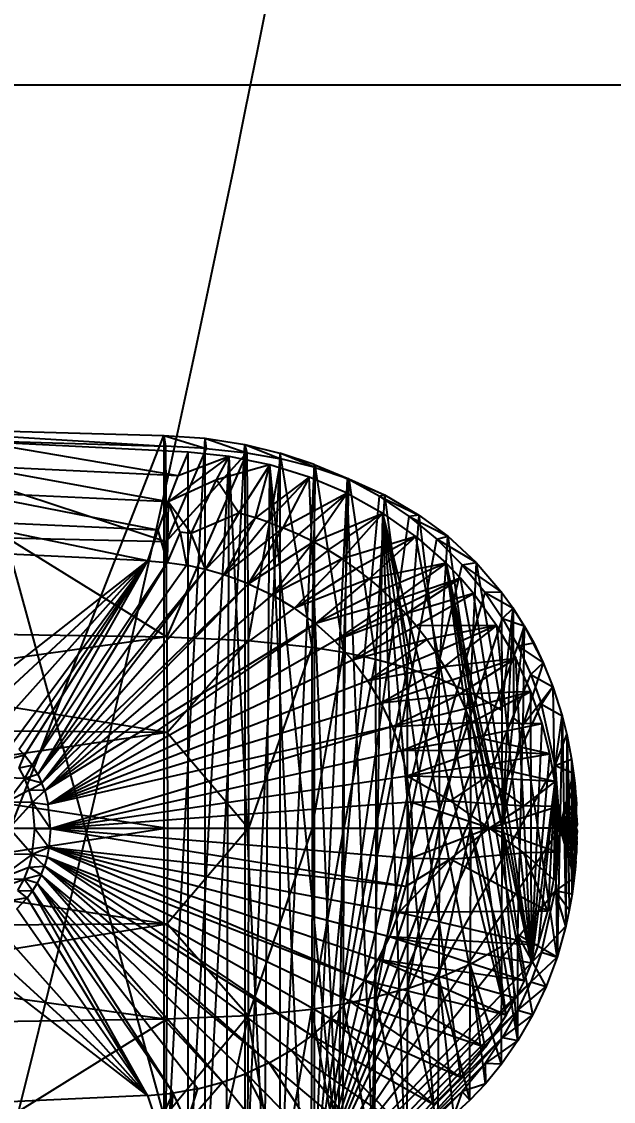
# Model space of a CAD drawing. Extents: x 11992 to 29481, y -6727 to 6811.
# Drawn here: x 13270 to 13549, y 2522 to 3031 of the extents above; entities that cross this region are included whole.
import ezdxf

# ---------------------------------------------------------------- set-up
doc = ezdxf.new("R2010")
doc.units = 0
doc.header["$MEASUREMENT"] = 0
doc.layers.get('0').update_dxf_attribs({"color": 8, "linetype": 'CONTINUOUS'})
for name, color, linetype in [('FF-FINISH【完成面】', 8, 'CONTINUOUS'), ('RC-FIN', 8, 'CONTINUOUS'), ('zoylight 5回路', 4, 'CONTINUOUS')]:
    doc.layers.add(name, color=color, linetype=linetype)

msp = doc.modelspace()

# ---------------------------------------------------------------- linework, layer by layer
for p, q in [((13044.68, 2843.35, -2031.63), (13336.77, 2835.58, -2031.63)), ((13190.72, 2839.46, -2031.63), (13337.58, 2830.5, -1978.13)), ((13187.46, 2835.1, -1961.36), (13337.58, 2830.5, -1978.13)), ((13187.46, 2835.1, -1961.36), (13337.97, 2785.61, -1975.26)), ((13190.72, 2461.73, -2031.63), (13336.77, 2835.58, -2031.63)), ((13336.77, 2835.58, -2031.63), (13356.09, 2834.25, -2031.63)), ((13336.77, 2835.58, -2031.63), (13337.58, 2830.5, -1978.13)), ((13336.77, 2835.58, -2031.63), (13336.77, 2465.62, -2031.63)), ((13336.77, 2835.58, -2031.63), (13356.78, 2829.41, -1980.28)), ((13356.09, 2834.25, -2031.63), (13336.77, 2465.62, -2031.63)), ((13356.09, 2834.25, -2031.63), (13356.09, 2466.94, -2031.63)), ((13356.09, 2834.25, -2031.63), (13374.92, 2831.32, -2031.63)), ((13356.09, 2834.25, -2031.63), (13375.9, 2827.35, -1982.41)), ((13356.09, 2834.25, -2031.63), (13356.78, 2829.41, -1980.28)), ((13348.27, 2473.45, -2034.43), (13249.93, 2832.57, -2034.43)), ((13343.53, 2816.58, -2099.89), (13249.93, 2832.57, -2034.43)), ((13348.27, 2827.74, -2034.43), (13249.93, 2832.57, -2034.43)), ((13356.78, 2829.41, -1980.28), (13337.58, 2830.5, -1978.13)), ((13337.58, 2830.5, -1978.13), (13337.97, 2785.61, -1975.26)), ((13356.78, 2829.41, -1980.28), (13337.97, 2785.61, -1975.26)), ((13356.09, 2466.94, -2031.63), (13374.92, 2831.32, -2031.63)), ((13356.78, 2829.41, -1980.28), (13375.9, 2827.35, -1982.41)), ((13374.92, 2831.32, -2031.63), (13374.92, 2469.88, -2031.63)), ((13374.92, 2831.32, -2031.63), (13375.9, 2827.35, -1982.41)), ((13374.92, 2831.32, -2031.63), (13391.49, 2827.27, -2031.63)), ((13374.92, 2831.32, -2031.63), (13391.94, 2824.6, -1984.21)), ((13375.9, 2827.35, -1982.41), (13337.97, 2785.61, -1975.26)), ((13375.9, 2827.35, -1982.41), (13338.26, 2740.64, -1973.21)), ((13367.57, 2825.68, -2034.43), (13338.77, 2804.32, -2165.17)), ((13348.27, 2827.74, -2034.43), (13343.53, 2816.58, -2099.89)), ((13367.57, 2825.68, -2034.43), (13343.53, 2816.58, -2099.89)), ((13367.57, 2825.68, -2034.43), (13348.27, 2827.74, -2034.43)), ((13348.27, 2473.45, -2034.43), (13348.27, 2827.74, -2034.43)), ((13348.27, 2473.45, -2034.43), (13367.57, 2825.68, -2034.43)), ((13361.53, 2814.61, -2099.83), (13367.57, 2825.68, -2034.43)), ((13366.38, 2475.33, -2034.43), (13367.57, 2825.68, -2034.43)), ((13386.69, 2821.7, -2034.43), (13367.57, 2825.68, -2034.43)), ((13384.38, 2478.91, -2034.43), (13367.57, 2825.68, -2034.43)), ((13391.49, 2827.27, -2031.63), (13374.92, 2469.88, -2031.63)), ((13375.9, 2827.35, -1982.41), (13376.48, 2739.04, -1978.26)), ((13375.9, 2827.35, -1982.41), (13391.94, 2824.6, -1984.21)), ((13391.94, 2824.6, -1984.21), (13376.48, 2739.04, -1978.26)), ((13408.1, 2820.53, -1986.01), (13391.49, 2827.27, -2031.63)), ((13391.49, 2827.27, -2031.63), (13391.49, 2473.92, -2031.63)), ((13391.49, 2827.27, -2031.63), (13391.94, 2824.6, -1984.21)), ((13407.63, 2821.87, -2031.63), (13391.49, 2827.27, -2031.63)), ((13391.94, 2824.6, -1984.21), (13406.5, 2735.91, -1982.3)), ((13408.1, 2820.53, -1986.01), (13391.94, 2824.6, -1984.21)), ((13397.63, 2824.6, -2461.43), (13397.63, 2824.6, -2441.43)), ((13399.63, 2824.6, -2461.43), (13399.63, 2824.6, -2441.43)), ((13338.77, 2804.32, -2165.17), (13246.32, 2821.24, -2101.78)), ((13343.53, 2816.58, -2099.89), (13246.32, 2821.24, -2101.78)), ((13386.69, 2821.7, -2034.43), (13361.53, 2814.61, -2099.83)), ((13372.06, 2799.03, -2164.49), (13386.69, 2821.7, -2034.43)), ((13379.93, 2796.75, -2164.36), (13386.69, 2821.7, -2034.43)), ((13384.38, 2478.91, -2034.43), (13386.69, 2821.7, -2034.43)), ((13402.01, 2484.13, -2034.43), (13386.69, 2821.7, -2034.43)), ((13405.31, 2815.89, -2034.43), (13386.69, 2821.7, -2034.43)), ((13418.98, 2490.93, -2034.43), (13386.69, 2821.7, -2034.43)), ((13407.63, 2821.87, -2031.63), (13391.49, 2473.92, -2031.63)), ((13408.1, 2820.53, -1986.01), (13406.5, 2735.91, -1982.3)), ((13407.63, 2821.87, -2031.63), (13407.63, 2479.32, -2031.63)), ((13407.63, 2821.87, -2031.63), (13408.1, 2820.53, -1986.01)), ((13407.63, 2821.87, -2031.63), (13423.22, 2815.1, -2031.63)), ((13407.63, 2821.87, -2031.63), (13423.99, 2815.09, -1987.79)), ((13408.1, 2820.53, -1986.01), (13423.99, 2815.09, -1987.79)), ((13408.1, 2820.53, -1986.01), (13421.48, 2733.44, -1984.34)), ((13338.77, 2804.32, -2165.17), (13343.53, 2816.58, -2099.89)), ((13361.53, 2814.61, -2099.83), (13338.77, 2804.32, -2165.17)), ((13349.66, 2789.32, -2229.61), (13361.53, 2814.61, -2099.83)), ((13372.06, 2799.03, -2164.49), (13361.53, 2814.61, -2099.83)), ((13405.31, 2815.89, -2034.43), (13379.93, 2796.75, -2164.36)), ((13405.31, 2815.89, -2034.43), (13385.44, 2794.91, -2164.23)), ((13405.31, 2815.89, -2034.43), (13392.78, 2792.13, -2164.07)), ((13423.11, 2808.32, -2034.43), (13405.31, 2815.89, -2034.43)), ((13418.98, 2490.93, -2034.43), (13405.31, 2815.89, -2034.43)), ((13407.63, 2479.32, -2031.63), (13423.22, 2815.1, -2031.63)), ((13423.99, 2815.09, -1987.79), (13421.48, 2733.44, -1984.34)), ((13438.17, 2806.92, -2031.63), (13423.22, 2815.1, -2031.63)), ((13423.22, 2815.1, -2031.63), (13440.67, 2807.57, -1989.65)), ((13423.99, 2815.09, -1987.79), (13423.22, 2815.1, -2031.63)), ((13423.99, 2815.09, -1987.79), (13440.67, 2807.57, -1989.65)), ((13423.99, 2815.09, -1987.79), (13436.48, 2730.24, -1986.4)), ((13338.77, 2804.32, -2165.17), (13242.71, 2808.78, -2168.8)), ((13333.99, 2790.98, -2230.23), (13242.71, 2808.78, -2168.8)), ((13423.11, 2808.32, -2034.43), (13392.78, 2792.13, -2164.07)), ((13423.11, 2808.32, -2034.43), (13400.19, 2788.9, -2163.94)), ((13423.11, 2808.32, -2034.43), (13407.22, 2785.42, -2163.78)), ((13418.98, 2490.93, -2034.43), (13423.11, 2808.32, -2034.43)), ((13423.11, 2808.32, -2034.43), (13435.05, 2499.25, -2034.43)), ((13423.11, 2808.32, -2034.43), (13439.86, 2799.04, -2034.43)), ((13338.77, 2804.32, -2165.17), (13333.99, 2790.98, -2230.23)), ((13338.77, 2804.32, -2165.17), (13338.38, 2775.78, -2294.58)), ((13349.66, 2789.32, -2229.61), (13338.77, 2804.32, -2165.17)), ((13344.44, 2790.06, -2229.79), (13338.77, 2804.32, -2165.17)), ((13438.17, 2806.92, -2031.63), (13407.63, 2479.32, -2031.63)), ((13440.67, 2807.57, -1989.65), (13436.48, 2730.24, -1986.4)), ((13438.17, 2806.92, -2031.63), (13440.67, 2807.57, -1989.65)), ((13438.17, 2806.92, -2031.63), (13452.26, 2797.41, -2031.63)), ((13438.17, 2806.92, -2031.63), (13456.94, 2798.08, -1991.47)), ((13440.67, 2807.57, -1989.65), (13451.49, 2726.18, -1988.47)), ((13440.67, 2807.57, -1989.65), (13456.94, 2798.08, -1991.47)), ((13372.06, 2799.03, -2164.49), (13349.66, 2789.32, -2229.61)), ((13356.43, 2772.5, -2293.65), (13372.06, 2799.03, -2164.49)), ((13379.93, 2796.75, -2164.36), (13372.06, 2799.03, -2164.49)), ((13407.22, 2785.42, -2163.78), (13439.86, 2799.04, -2034.43)), ((13414.22, 2781.51, -2163.66), (13439.86, 2799.04, -2034.43)), ((13420.82, 2777.39, -2163.51), (13439.86, 2799.04, -2034.43)), ((13435.05, 2499.25, -2034.43), (13439.86, 2799.04, -2034.43)), ((13463.98, 2520.36, -2034.43), (13439.86, 2799.04, -2034.43)), ((13450.07, 2509.06, -2034.43), (13439.86, 2799.04, -2034.43)), ((13476.71, 2533.13, -2034.43), (13439.86, 2799.04, -2034.43)), ((13455.45, 2788.05, -2034.43), (13439.86, 2799.04, -2034.43)), ((13498.07, 2562.54, -2034.43), (13439.86, 2799.04, -2034.43)), ((13488.14, 2547.28, -2034.43), (13439.86, 2799.04, -2034.43)), ((13456.94, 2798.08, -1991.47), (13451.49, 2726.18, -1988.47)), ((13456.94, 2798.08, -1991.47), (13452.26, 2797.41, -2031.63)), ((13456.94, 2798.08, -1991.47), (13470.49, 2788.08, -1992.98)), ((13456.94, 2798.08, -1991.47), (13466.34, 2721.11, -1990.54)), ((13333.99, 2790.98, -2230.23), (13239.08, 2795.17, -2235.61)), ((13329.19, 2776.55, -2295.05), (13239.08, 2795.17, -2235.61)), ((13356.43, 2772.5, -2293.65), (13379.93, 2796.75, -2164.36)), ((13365.25, 2769.99, -2293.19), (13379.93, 2796.75, -2164.36)), ((13385.44, 2794.91, -2164.23), (13365.25, 2769.99, -2293.19)), ((13385.44, 2794.91, -2164.23), (13379.93, 2796.75, -2164.36)), ((13385.44, 2794.91, -2164.23), (13392.78, 2792.13, -2164.07)), ((13407.63, 2479.32, -2031.63), (13452.26, 2797.41, -2031.63)), ((13452.26, 2797.41, -2031.63), (13465.33, 2786.65, -2031.63)), ((13452.26, 2797.41, -2031.63), (13470.49, 2788.08, -1992.98)), ((13333.99, 2790.98, -2230.23), (13329.19, 2776.55, -2295.05)), ((13333.99, 2790.98, -2230.23), (13338.38, 2775.78, -2294.58)), ((13344.44, 2790.06, -2229.79), (13338.38, 2775.78, -2294.58)), ((13349.66, 2789.32, -2229.61), (13344.44, 2790.06, -2229.79)), ((13344.44, 2790.06, -2229.79), (13347.46, 2774.43, -2294.11)), ((13349.66, 2789.32, -2229.61), (13347.46, 2774.43, -2294.11)), ((13356.43, 2772.5, -2293.65), (13349.66, 2789.32, -2229.61)), ((13392.78, 2792.13, -2164.07), (13365.25, 2769.99, -2293.19)), ((13376.74, 2765.73, -2292.6), (13392.78, 2792.13, -2164.07)), ((13376.74, 2765.73, -2292.6), (13400.19, 2788.9, -2163.94)), ((13400.19, 2788.9, -2163.94), (13392.78, 2792.13, -2164.07)), ((13407.22, 2785.42, -2163.78), (13400.19, 2788.9, -2163.94)), ((13455.45, 2788.05, -2034.43), (13420.82, 2777.39, -2163.51)), ((13455.45, 2788.05, -2034.43), (13427.41, 2772.79, -2163.39)), ((13455.45, 2788.05, -2034.43), (13433.49, 2768.08, -2163.25)), ((13498.07, 2562.54, -2034.43), (13455.45, 2788.05, -2034.43)), ((13455.45, 2788.05, -2034.43), (13469.79, 2775.34, -2034.43)), ((13465.33, 2786.65, -2031.63), (13470.49, 2788.08, -1992.98)), ((13466.34, 2721.11, -1990.54), (13470.49, 2788.08, -1992.98)), ((13470.49, 2788.08, -1992.98), (13481.07, 2714.72, -1992.61)), ((13483.91, 2775.72, -1994.48), (13470.49, 2788.08, -1992.98)), ((13262.98, 2787.38, -1966.16), (13338.26, 2740.64, -1973.21)), ((13262.98, 2787.38, -1966.16), (13337.97, 2785.61, -1975.26)), ((13338.26, 2740.64, -1973.21), (13337.97, 2785.61, -1975.26)), ((13407.22, 2785.42, -2163.78), (13376.74, 2765.73, -2292.6)), ((13407.22, 2785.42, -2163.78), (13387.8, 2760.44, -2292.03)), ((13414.22, 2781.51, -2163.66), (13407.22, 2785.42, -2163.78)), ((13407.63, 2479.32, -2031.63), (13465.33, 2786.65, -2031.63)), ((13477.28, 2774.68, -2031.63), (13465.33, 2786.65, -2031.63)), ((13483.91, 2775.72, -1994.48), (13465.33, 2786.65, -2031.63)), ((13329.19, 2776.55, -2295.05), (13235.36, 2780.95, -2299.89)), ((13414.22, 2781.51, -2163.66), (13387.8, 2760.44, -2292.03)), ((13420.82, 2777.39, -2163.51), (13414.22, 2781.51, -2163.66)), ((13329.19, 2776.55, -2295.05), (13235.9, 2703.68, -2299.87)), ((13329.19, 2776.55, -2295.05), (13247.02, 2700.51, -2299.29)), ((13329.19, 2776.55, -2295.05), (13257.07, 2696.03, -2298.77)), ((13329.19, 2776.55, -2295.05), (13265.49, 2690.4, -2298.34)), ((13329.19, 2776.55, -2295.05), (13268.65, 2687.6, -2298.18)), ((13329.19, 2776.55, -2295.05), (13271.2, 2684.93, -2298.05)), ((13329.19, 2776.55, -2295.05), (13274.86, 2680.24, -2297.86)), ((13338.38, 2775.78, -2294.58), (13274.86, 2680.24, -2297.86)), ((13338.38, 2775.78, -2294.58), (13277.51, 2675.85, -2297.72)), ((13277.51, 2675.85, -2297.72), (13347.46, 2774.43, -2294.11)), ((13356.43, 2772.5, -2293.65), (13277.51, 2675.85, -2297.72)), ((13356.43, 2772.5, -2293.65), (13279.42, 2671.8, -2297.62)), ((13329.19, 2776.55, -2295.05), (13338.38, 2775.78, -2294.58)), ((13338.38, 2775.78, -2294.58), (13347.46, 2774.43, -2294.11)), ((13356.43, 2772.5, -2293.65), (13347.46, 2774.43, -2294.11)), ((13365.25, 2769.99, -2293.19), (13356.43, 2772.5, -2293.65)), ((13420.82, 2777.39, -2163.51), (13387.8, 2760.44, -2292.03)), ((13420.82, 2777.39, -2163.51), (13398.31, 2754.16, -2291.49)), ((13427.41, 2772.79, -2163.39), (13398.31, 2754.16, -2291.49)), ((13407.63, 2479.32, -2031.63), (13477.28, 2774.68, -2031.63)), ((13427.41, 2772.79, -2163.39), (13420.82, 2777.39, -2163.51)), ((13433.49, 2768.08, -2163.25), (13427.41, 2772.79, -2163.39)), ((13469.79, 2775.34, -2034.43), (13433.49, 2768.08, -2163.25)), ((13469.79, 2775.34, -2034.43), (13439.66, 2762.76, -2163.15)), ((13469.79, 2775.34, -2034.43), (13445.17, 2757.5, -2163.01)), ((13498.07, 2562.54, -2034.43), (13469.79, 2775.34, -2034.43)), ((13469.79, 2775.34, -2034.43), (13509.97, 2587.02, -2034.43)), ((13506.41, 2578.68, -2034.43), (13469.79, 2775.34, -2034.43)), ((13469.79, 2775.34, -2034.43), (13476.45, 2768.35, -2034.43)), ((13469.79, 2775.34, -2034.43), (13502.45, 2570.51, -2034.43)), ((13477.28, 2774.68, -2031.63), (13483.91, 2775.72, -1994.48)), ((13477.28, 2774.68, -2031.63), (13495.83, 2761.81, -1995.81)), ((13477.28, 2774.68, -2031.63), (13488.05, 2761.53, -2031.63)), ((13483.91, 2775.72, -1994.48), (13481.07, 2714.72, -1992.61)), ((13483.91, 2775.72, -1994.48), (13495.83, 2761.81, -1995.81)), ((13483.91, 2775.72, -1994.48), (13495.99, 2706.21, -1994.72)), ((13365.25, 2769.99, -2293.19), (13279.42, 2671.8, -2297.62)), ((13376.74, 2765.73, -2292.6), (13365.25, 2769.99, -2293.19)), ((13433.49, 2768.08, -2163.25), (13398.31, 2754.16, -2291.49)), ((13433.49, 2768.08, -2163.25), (13408.17, 2746.92, -2290.98)), ((13433.49, 2768.08, -2163.25), (13439.66, 2762.76, -2163.15)), ((13476.45, 2768.35, -2034.43), (13445.17, 2757.5, -2163.01)), ((13476.45, 2768.35, -2034.43), (13448.04, 2754.54, -2162.96)), ((13450.82, 2751.51, -2162.92), (13476.45, 2768.35, -2034.43)), ((13509.97, 2587.02, -2034.43), (13476.45, 2768.35, -2034.43)), ((13482.64, 2761.1, -2034.43), (13476.45, 2768.35, -2034.43)), ((13376.74, 2765.73, -2292.6), (13279.42, 2671.8, -2297.62)), ((13376.74, 2765.73, -2292.6), (13280.73, 2668.25, -2297.55)), ((13376.74, 2765.73, -2292.6), (13387.8, 2760.44, -2292.03)), ((13439.66, 2762.76, -2163.15), (13408.17, 2746.92, -2290.98)), ((13445.17, 2757.5, -2163.01), (13439.66, 2762.76, -2163.15)), ((13387.8, 2760.44, -2292.03), (13280.73, 2668.25, -2297.55)), ((13387.8, 2760.44, -2292.03), (13398.31, 2754.16, -2291.49)), ((13407.63, 2479.32, -2031.63), (13488.05, 2761.53, -2031.63)), ((13445.17, 2757.5, -2163.01), (13408.17, 2746.92, -2290.98)), ((13417.32, 2738.76, -2290.51), (13445.17, 2757.5, -2163.01)), ((13448.04, 2754.54, -2162.96), (13445.17, 2757.5, -2163.01)), ((13482.64, 2761.1, -2034.43), (13450.82, 2751.51, -2162.92)), ((13455.68, 2745.82, -2162.8), (13482.64, 2761.1, -2034.43)), ((13493.52, 2746.07, -2034.43), (13482.64, 2761.1, -2034.43)), ((13509.97, 2587.02, -2034.43), (13482.64, 2761.1, -2034.43)), ((13495.83, 2761.81, -1995.81), (13488.05, 2761.53, -2031.63)), ((13488.05, 2761.53, -2031.63), (13496.33, 2749.27, -2031.63)), ((13488.05, 2761.53, -2031.63), (13501.25, 2754.23, -1996.42)), ((13495.83, 2761.81, -1995.81), (13501.25, 2754.23, -1996.42)), ((13495.83, 2761.81, -1995.81), (13495.99, 2706.21, -1994.72)), ((13280.73, 2668.25, -2297.55), (13398.31, 2754.16, -2291.49)), ((13408.17, 2746.92, -2290.98), (13398.31, 2754.16, -2291.49)), ((13417.32, 2738.76, -2290.51), (13448.04, 2754.54, -2162.96)), ((13450.82, 2751.51, -2162.92), (13448.04, 2754.54, -2162.96)), ((13495.99, 2706.21, -1994.72), (13501.25, 2754.23, -1996.42)), ((13501.25, 2754.23, -1996.42), (13496.05, 2650.6, -1994.35)), ((13496.33, 2749.27, -2031.63), (13501.25, 2754.23, -1996.42)), ((13506.54, 2745.83, -1997.01), (13501.25, 2754.23, -1996.42)), ((13501.25, 2754.23, -1996.42), (13501.4, 2702.41, -1995.48)), ((13407.63, 2479.32, -2031.63), (13496.33, 2749.27, -2031.63)), ((13450.82, 2751.51, -2162.92), (13417.32, 2738.76, -2290.51)), ((13425.6, 2729.76, -2290.08), (13450.82, 2751.51, -2162.92)), ((13455.68, 2745.82, -2162.8), (13450.82, 2751.51, -2162.92)), ((13496.33, 2749.27, -2031.63), (13506.54, 2745.83, -1997.01)), ((13496.33, 2749.27, -2031.63), (13503.52, 2736.4, -2031.63)), ((13188.5, 2742.97, -1954.4), (13338.26, 2740.64, -1973.21)), ((13280.73, 2668.25, -2297.55), (13408.17, 2746.92, -2290.98)), ((13408.17, 2746.92, -2290.98), (13282.39, 2661.8, -2297.47)), ((13417.32, 2738.76, -2290.51), (13408.17, 2746.92, -2290.98)), ((13425.6, 2729.76, -2290.08), (13455.68, 2745.82, -2162.8)), ((13493.52, 2746.07, -2034.43), (13455.68, 2745.82, -2162.8)), ((13460.6, 2739.43, -2162.71), (13455.68, 2745.82, -2162.8)), ((13493.52, 2746.07, -2034.43), (13460.6, 2739.43, -2162.71)), ((13493.52, 2746.07, -2034.43), (13464.8, 2733.39, -2162.61)), ((13493.52, 2746.07, -2034.43), (13468.96, 2726.73, -2162.54)), ((13493.52, 2746.07, -2034.43), (13502.49, 2730.59, -2034.43)), ((13493.52, 2746.07, -2034.43), (13509.97, 2587.02, -2034.43)), ((13506.54, 2745.83, -1997.01), (13501.4, 2702.41, -1995.48)), ((13506.54, 2745.83, -1997.01), (13503.52, 2736.4, -2031.63)), ((13506.54, 2745.83, -1997.01), (13505.85, 2698.9, -1996.12)), ((13506.54, 2745.83, -1997.01), (13510.96, 2737.85, -1997.5)), ((13506.54, 2745.83, -1997.01), (13515.48, 2728.45, -1998.01)), ((13338.26, 2740.64, -1973.21), (13188.63, 2719.89, -1953.38)), ((13417.32, 2738.76, -2290.51), (13282.39, 2661.8, -2297.47)), ((13338.26, 2740.64, -1973.21), (13376.48, 2739.04, -1978.26)), ((13338.26, 2740.64, -1973.21), (13338.43, 2695.63, -1971.98)), ((13338.43, 2695.63, -1971.98), (13376.48, 2739.04, -1978.26)), ((13376.48, 2739.04, -1978.26), (13406.5, 2735.91, -1982.3)), ((13376.48, 2739.04, -1978.26), (13376.68, 2650.6, -1976.88)), ((13425.6, 2729.76, -2290.08), (13417.32, 2738.76, -2290.51)), ((13460.6, 2739.43, -2162.71), (13425.6, 2729.76, -2290.08)), ((13460.6, 2739.43, -2162.71), (13432.92, 2720.02, -2289.7)), ((13464.8, 2733.39, -2162.61), (13460.6, 2739.43, -2162.71)), ((13503.52, 2736.4, -2031.63), (13510.96, 2737.85, -1997.5)), ((13510.96, 2737.85, -1997.5), (13515.48, 2728.45, -1998.01)), ((13406.5, 2735.91, -1982.3), (13376.68, 2650.6, -1976.88)), ((13406.5, 2735.91, -1982.3), (13406.66, 2650.6, -1981.14)), ((13406.5, 2735.91, -1982.3), (13421.48, 2733.44, -1984.34)), ((13406.66, 2650.6, -1981.14), (13421.48, 2733.44, -1984.34)), ((13407.63, 2479.32, -2031.63), (13503.52, 2736.4, -2031.63)), ((13421.48, 2733.44, -1984.34), (13436.48, 2730.24, -1986.4)), ((13421.48, 2733.44, -1984.34), (13421.63, 2650.6, -1983.3)), ((13464.8, 2733.39, -2162.61), (13432.92, 2720.02, -2289.7)), ((13468.96, 2726.73, -2162.54), (13464.8, 2733.39, -2162.61)), ((13503.52, 2736.4, -2031.63), (13509.6, 2722.96, -2031.63)), ((13503.52, 2736.4, -2031.63), (13515.48, 2728.45, -1998.01)), ((13425.6, 2729.76, -2290.08), (13282.39, 2661.8, -2297.47)), ((13436.48, 2730.24, -1986.4), (13421.63, 2650.6, -1983.3)), ((13425.6, 2729.76, -2290.08), (13432.92, 2720.02, -2289.7)), ((13468.96, 2726.73, -2162.54), (13432.92, 2720.02, -2289.7)), ((13436.48, 2730.24, -1986.4), (13436.61, 2650.6, -1985.48)), ((13436.48, 2730.24, -1986.4), (13451.49, 2726.18, -1988.47)), ((13439.22, 2709.58, -2289.38), (13468.96, 2726.73, -2162.54)), ((13468.96, 2726.73, -2162.54), (13502.49, 2730.59, -2034.43)), ((13472.51, 2720.38, -2162.46), (13468.96, 2726.73, -2162.54)), ((13472.51, 2720.38, -2162.46), (13502.49, 2730.59, -2034.43)), ((13475.89, 2713.58, -2162.4), (13502.49, 2730.59, -2034.43)), ((13509.97, 2587.02, -2034.43), (13502.49, 2730.59, -2034.43)), ((13509.64, 2715, -2034.43), (13502.49, 2730.59, -2034.43)), ((13515.48, 2728.45, -1998.01), (13505.85, 2698.9, -1996.12)), ((13515.48, 2728.45, -1998.01), (13509.6, 2722.96, -2031.63)), ((13515.48, 2728.45, -1998.01), (13520.06, 2717.08, -1998.52)), ((13407.63, 2479.32, -2031.63), (13509.6, 2722.96, -2031.63)), ((13436.61, 2650.6, -1985.48), (13451.49, 2726.18, -1988.47)), ((13451.61, 2650.6, -1987.69), (13451.49, 2726.18, -1988.47)), ((13451.49, 2726.18, -1988.47), (13466.34, 2721.11, -1990.54)), ((13509.6, 2722.96, -2031.63), (13520.06, 2717.08, -1998.52)), ((13509.6, 2722.96, -2031.63), (13514.58, 2709.01, -2031.63)), ((13338.43, 2695.63, -1971.98), (13188.63, 2719.89, -1953.38)), ((13432.92, 2720.02, -2289.7), (13282.39, 2661.8, -2297.47)), ((13439.22, 2709.58, -2289.38), (13432.92, 2720.02, -2289.7)), ((13439.22, 2709.58, -2289.38), (13472.51, 2720.38, -2162.46)), ((13451.61, 2650.6, -1987.69), (13466.34, 2721.11, -1990.54)), ((13466.34, 2721.11, -1990.54), (13466.43, 2650.6, -1989.89)), ((13466.34, 2721.11, -1990.54), (13481.07, 2714.72, -1992.61)), ((13472.51, 2720.38, -2162.46), (13475.89, 2713.58, -2162.4)), ((13520.06, 2717.08, -1998.52), (13505.85, 2698.9, -1996.12)), ((13514.58, 2709.01, -2031.63), (13520.06, 2717.08, -1998.52)), ((13520.06, 2717.08, -1998.52), (13522.04, 2589.88, -1998.74)), ((13520.06, 2717.08, -1998.52), (13524.42, 2703.43, -1999)), ((13439.22, 2709.58, -2289.38), (13475.89, 2713.58, -2162.4)), ((13444.46, 2698.49, -2289.11), (13475.89, 2713.58, -2162.4)), ((13466.43, 2650.6, -1989.89), (13481.07, 2714.72, -1992.61)), ((13509.64, 2715, -2034.43), (13475.89, 2713.58, -2162.4)), ((13478.81, 2706.96, -2162.33), (13475.89, 2713.58, -2162.4)), ((13478.81, 2706.96, -2162.33), (13509.64, 2715, -2034.43)), ((13481.07, 2714.72, -1992.61), (13481.14, 2650.6, -1992.1)), ((13481.07, 2714.72, -1992.61), (13496.05, 2650.6, -1994.35)), ((13481.07, 2714.72, -1992.61), (13495.99, 2706.21, -1994.72)), ((13481.37, 2700.3, -2162.29), (13509.64, 2715, -2034.43)), ((13509.97, 2587.02, -2034.43), (13509.64, 2715, -2034.43)), ((13514.95, 2699.88, -2034.43), (13509.64, 2715, -2034.43)), ((13439.22, 2709.58, -2289.38), (13282.39, 2661.8, -2297.47)), ((13407.63, 2479.32, -2031.63), (13514.58, 2709.01, -2031.63)), ((13444.46, 2698.49, -2289.11), (13439.22, 2709.58, -2289.38)), ((13444.46, 2698.49, -2289.11), (13478.81, 2706.96, -2162.33)), ((13481.37, 2700.3, -2162.29), (13478.81, 2706.96, -2162.33)), ((13521.14, 2680.15, -2031.63), (13514.58, 2709.01, -2031.63)), ((13514.58, 2709.01, -2031.63), (13524.42, 2703.43, -1999)), ((13495.99, 2706.21, -1994.72), (13496.05, 2650.6, -1994.35)), ((13496.05, 2650.6, -1994.35), (13501.4, 2702.41, -1995.48)), ((13501.4, 2702.41, -1995.48), (13505.85, 2698.9, -1996.12)), ((13521.14, 2680.15, -2031.63), (13524.42, 2703.43, -1999)), ((13524.42, 2703.43, -1999), (13522.04, 2589.88, -1998.74)), ((13524.42, 2703.43, -1999), (13526.61, 2694.65, -1999.25)), ((13524.42, 2703.43, -1999), (13526.12, 2604.43, -1999.19)), ((13338.43, 2695.63, -1971.98), (13188.76, 2696.8, -1952.66)), ((13444.46, 2698.49, -2289.11), (13282.39, 2661.8, -2297.47)), ((13444.46, 2698.49, -2289.11), (13283.41, 2650.32, -2297.42)), ((13444.46, 2698.49, -2289.11), (13481.37, 2700.3, -2162.29)), ((13448.54, 2686.93, -2288.9), (13444.46, 2698.49, -2289.11)), ((13448.54, 2686.93, -2288.9), (13481.37, 2700.3, -2162.29)), ((13481.37, 2700.3, -2162.29), (13514.95, 2699.88, -2034.43)), ((13483.63, 2693.5, -2162.24), (13481.37, 2700.3, -2162.29)), ((13483.63, 2693.5, -2162.24), (13514.95, 2699.88, -2034.43)), ((13496.05, 2650.6, -1994.35), (13505.85, 2698.9, -1996.12)), ((13503.47, 2600.37, -1995.78), (13505.85, 2698.9, -1996.12)), ((13522.04, 2589.88, -1998.74), (13505.85, 2698.9, -1996.12)), ((13509.97, 2587.02, -2034.43), (13514.95, 2699.88, -2034.43)), ((13518.59, 2685.67, -2034.43), (13514.95, 2699.88, -2034.43)), ((13338.43, 2695.63, -1971.98), (13188.82, 2673.7, -1952.22)), ((13338.43, 2695.63, -1971.98), (13376.68, 2650.6, -1976.88)), ((13338.43, 2695.63, -1971.98), (13338.48, 2650.6, -1971.57)), ((13448.54, 2686.93, -2288.9), (13483.63, 2693.5, -2162.24)), ((13518.59, 2685.67, -2034.43), (13483.63, 2693.5, -2162.24)), ((13485.41, 2687.16, -2162.21), (13483.63, 2693.5, -2162.24)), ((13521.14, 2680.15, -2031.63), (13526.61, 2694.65, -1999.25)), ((13526.61, 2694.65, -1999.25), (13526.12, 2604.43, -1999.19)), ((13526.61, 2694.65, -1999.25), (13528.83, 2683.12, -1999.5)), ((13526.61, 2694.65, -1999.25), (13527.73, 2611.89, -1999.37)), ((13526.61, 2694.65, -1999.25), (13529.05, 2619.46, -1999.52)), ((13271.2, 2684.93, -2298.05), (13268.65, 2687.6, -2298.18)), ((13448.54, 2686.93, -2288.9), (13283.41, 2650.32, -2297.42)), ((13485.41, 2687.16, -2162.21), (13448.54, 2686.93, -2288.9)), ((13448.54, 2686.93, -2288.9), (13451.45, 2675, -2288.75)), ((13485.41, 2687.16, -2162.21), (13451.45, 2675, -2288.75)), ((13485.41, 2687.16, -2162.21), (13518.59, 2685.67, -2034.43)), ((13485.41, 2687.16, -2162.21), (13487.02, 2680.28, -2162.17)), ((13271.2, 2684.93, -2298.05), (13265.42, 2683.46, -2314.28)), ((13268.64, 2678.95, -2314.51), (13271.2, 2684.93, -2298.05)), ((13274.86, 2680.24, -2297.86), (13271.2, 2684.93, -2298.05)), ((13487.02, 2680.28, -2162.17), (13518.59, 2685.67, -2034.43)), ((13509.97, 2587.02, -2034.43), (13518.59, 2685.67, -2034.43)), ((13520.86, 2672.58, -2034.43), (13518.59, 2685.67, -2034.43)), ((13521.14, 2680.15, -2031.63), (13528.83, 2683.12, -1999.5)), ((13528.83, 2683.12, -1999.5), (13529.55, 2664.47, -1999.52)), ((13528.83, 2683.12, -1999.5), (13529.05, 2619.46, -1999.52)), ((13528.83, 2683.12, -1999.5), (13529.79, 2676.5, -1999.6)), ((13268.64, 2678.95, -2314.51), (13274.86, 2680.24, -2297.86)), ((13271.34, 2673.92, -2314.71), (13268.64, 2678.95, -2314.51)), ((13271.34, 2673.92, -2314.71), (13274.86, 2680.24, -2297.86)), ((13277.51, 2675.85, -2297.72), (13271.34, 2673.92, -2314.71)), ((13277.51, 2675.85, -2297.72), (13274.86, 2680.24, -2297.86)), ((13277.51, 2675.85, -2297.72), (13279.42, 2671.8, -2297.62)), ((13407.63, 2479.32, -2031.63), (13521.14, 2680.15, -2031.63)), ((13487.02, 2680.28, -2162.17), (13451.45, 2675, -2288.75)), ((13520.86, 2672.58, -2034.43), (13487.02, 2680.28, -2162.17)), ((13488.14, 2674.35, -2162.15), (13487.02, 2680.28, -2162.17)), ((13521.14, 2680.15, -2031.63), (13529.79, 2676.5, -1999.6)), ((13521.14, 2680.15, -2031.63), (13523.28, 2650.6, -2031.63)), ((13523.28, 2650.6, -2031.63), (13529.79, 2676.5, -1999.6)), ((13529.55, 2664.47, -1999.52), (13529.79, 2676.5, -1999.6)), ((13529.79, 2676.5, -1999.6), (13531.14, 2661.03, -1999.75)), ((13529.79, 2676.5, -1999.6), (13530.91, 2650.6, -1999.71)), ((13529.79, 2676.5, -1999.6), (13530.33, 2671.75, -1999.66)), ((13188.82, 2673.7, -1952.22), (13338.48, 2650.6, -1971.57)), ((13271.34, 2673.92, -2314.71), (13259.11, 2674.52, -2337.85)), ((13262.85, 2662.82, -2338.76), (13271.34, 2673.92, -2314.71)), ((13279.42, 2671.8, -2297.62), (13271.34, 2673.92, -2314.71)), ((13273.45, 2668.47, -2314.87), (13271.34, 2673.92, -2314.71)), ((13273.45, 2668.47, -2314.87), (13279.42, 2671.8, -2297.62)), ((13280.73, 2668.25, -2297.55), (13279.42, 2671.8, -2297.62)), ((13451.45, 2675, -2288.75), (13283.41, 2650.32, -2297.42)), ((13488.14, 2674.35, -2162.15), (13451.45, 2675, -2288.75)), ((13471.83, 2663.5, -2225.54), (13451.45, 2675, -2288.75)), ((13453.17, 2662.86, -2288.66), (13451.45, 2675, -2288.75)), ((13471.83, 2663.5, -2225.54), (13488.14, 2674.35, -2162.15)), ((13520.86, 2672.58, -2034.43), (13488.14, 2674.35, -2162.15)), ((13506.38, 2661.13, -2098.41), (13488.14, 2674.35, -2162.15)), ((13520.86, 2672.58, -2034.43), (13506.38, 2661.13, -2098.41)), ((13520.86, 2672.58, -2034.43), (13509.97, 2587.02, -2034.43)), ((13520.86, 2672.58, -2034.43), (13513.06, 2595.42, -2034.43)), ((13520.86, 2672.58, -2034.43), (13517.68, 2611.44, -2034.43)), ((13520.86, 2672.58, -2034.43), (13520.52, 2626.16, -2034.43)), ((13520.86, 2672.58, -2034.43), (13521.94, 2639.3, -2034.43)), ((13520.86, 2672.58, -2034.43), (13522.34, 2650.6, -2034.43)), ((13520.86, 2672.58, -2034.43), (13522.01, 2660.82, -2034.43)), ((13523.28, 2650.6, -2031.63), (13530.33, 2671.75, -1999.66)), ((13530.9, 2665.15, -1999.73), (13530.33, 2671.75, -1999.66)), ((13530.33, 2671.75, -1999.66), (13531.14, 2661.03, -1999.75)), ((13273.45, 2668.47, -2314.87), (13262.85, 2662.82, -2338.76)), ((13280.73, 2668.25, -2297.55), (13273.45, 2668.47, -2314.87)), ((13274.93, 2662.73, -2314.98), (13273.45, 2668.47, -2314.87)), ((13280.73, 2668.25, -2297.55), (13274.93, 2662.73, -2314.98)), ((13280.73, 2668.25, -2297.55), (13282.39, 2661.8, -2297.47)), ((13274.93, 2662.73, -2314.98), (13262.85, 2662.82, -2338.76)), ((13274.93, 2662.73, -2314.98), (13263.98, 2650.6, -2339.02)), ((13276.06, 2650.34, -2315.07), (13274.93, 2662.73, -2314.98)), ((13274.93, 2662.73, -2314.98), (13282.39, 2661.8, -2297.47)), ((13283.41, 2650.32, -2297.42), (13274.93, 2662.73, -2314.98)), ((13283.41, 2650.32, -2297.42), (13282.39, 2661.8, -2297.47)), ((13453.17, 2662.86, -2288.66), (13283.41, 2650.32, -2297.42)), ((13453.17, 2662.86, -2288.66), (13471.83, 2663.5, -2225.54)), ((13490.13, 2650.6, -2162.09), (13453.17, 2662.86, -2288.66)), ((13453.17, 2662.86, -2288.66), (13453.73, 2650.6, -2288.63)), ((13490.13, 2650.6, -2162.09), (13471.83, 2663.5, -2225.54)), ((13471.83, 2663.5, -2225.54), (13506.38, 2661.13, -2098.41)), ((13490.13, 2650.6, -2162.09), (13506.38, 2661.13, -2098.41)), ((13490.13, 2650.6, -2162.09), (13522.01, 2660.82, -2034.43)), ((13522.01, 2660.82, -2034.43), (13506.38, 2661.13, -2098.41)), ((13522.34, 2650.6, -2034.43), (13522.01, 2660.82, -2034.43)), ((13530.9, 2665.15, -1999.73), (13523.28, 2650.6, -2031.63)), ((13523.28, 2650.6, -2031.63), (13531.14, 2661.03, -1999.75)), ((13529.05, 2619.46, -1999.52), (13529.55, 2664.47, -1999.52)), ((13529.55, 2664.47, -1999.52), (13530.91, 2650.6, -1999.71)), ((13529.55, 2664.47, -1999.52), (13530.34, 2640.06, -1999.63)), ((13530.9, 2665.15, -1999.73), (13531.14, 2661.03, -1999.75)), ((13530.91, 2657.75, -1999.71), (13531.14, 2661.03, -1999.75)), ((13530.91, 2650.6, -1999.71), (13531.14, 2661.03, -1999.75)), ((13523.28, 2650.6, -2031.63), (13530.91, 2657.75, -1999.71)), ((13523.28, 2650.6, -2031.63), (13531.15, 2655.74, -1999.75)), ((13530.91, 2657.75, -1999.71), (13531.15, 2655.74, -1999.75)), ((13530.91, 2657.75, -1999.71), (13531.33, 2654.48, -1999.78)), ((13530.91, 2650.6, -1999.71), (13530.91, 2657.75, -1999.71)), ((13530.91, 2650.6, -1999.71), (13531.15, 2655.74, -1999.75)), ((13531.15, 2655.74, -1999.75), (13531.33, 2654.48, -1999.78)), ((13038.96, 2650.6, -1934.65), (13436.61, 2650.6, -1985.48)), ((13338.48, 2650.6, -1971.57), (13188.83, 2627.49, -1952.23)), ((13274.87, 2638.18, -2314.98), (13263.98, 2650.6, -2339.02)), ((13276.06, 2650.34, -2315.07), (13263.98, 2650.6, -2339.02)), ((13276.06, 2650.34, -2315.07), (13267.84, 2650.6, -2332.39)), ((13274.87, 2638.18, -2314.98), (13276.06, 2650.34, -2315.07)), ((13283.41, 2650.32, -2297.42), (13276.06, 2650.34, -2315.07)), ((13282.73, 2641.39, -2297.45), (13276.06, 2650.34, -2315.07)), ((13283.41, 2650.32, -2297.42), (13282.73, 2641.39, -2297.45)), ((13453.73, 2650.6, -2288.63), (13283.41, 2650.32, -2297.42)), ((13452.97, 2636.36, -2288.67), (13283.41, 2650.32, -2297.42)), ((13450.81, 2623.08, -2288.78), (13283.41, 2650.32, -2297.42)), ((13376.68, 2650.6, -1976.88), (13338.43, 2605.56, -1971.98)), ((13338.48, 2650.6, -1971.57), (13338.43, 2605.56, -1971.98)), ((13406.66, 2650.6, -1981.14), (13376.48, 2562.16, -1978.26)), ((13376.68, 2650.6, -1976.88), (13376.48, 2562.16, -1978.26)), ((13406.66, 2650.6, -1981.14), (13406.5, 2565.29, -1982.3)), ((13406.5, 2565.29, -1982.3), (13421.63, 2650.6, -1983.3)), ((13407.63, 2479.32, -2031.63), (13523.28, 2650.6, -2031.63)), ((13421.48, 2567.75, -1984.34), (13421.63, 2650.6, -1983.3)), ((13421.48, 2567.75, -1984.34), (13436.61, 2650.6, -1985.48)), ((13451.61, 2650.6, -1987.69), (13436.48, 2570.95, -1986.4)), ((13436.61, 2650.6, -1985.48), (13436.48, 2570.95, -1986.4)), ((13436.61, 2650.6, -1985.48), (13496.05, 2650.6, -1994.35)), ((13451.61, 2650.6, -1987.69), (13451.49, 2575.01, -1988.47)), ((13451.49, 2575.01, -1988.47), (13466.43, 2650.6, -1989.89)), ((13490.13, 2650.6, -2162.09), (13452.97, 2636.36, -2288.67)), ((13453.73, 2650.6, -2288.63), (13452.97, 2636.36, -2288.67)), ((13522.34, 2650.6, -2034.43), (13453.73, 2650.6, -2288.63)), ((13466.34, 2580.08, -1990.54), (13481.14, 2650.6, -1992.1)), ((13466.43, 2650.6, -1989.89), (13466.34, 2580.08, -1990.54)), ((13471.66, 2635.98, -2225.55), (13490.13, 2650.6, -2162.09)), ((13481.14, 2650.6, -1992.1), (13481.07, 2586.48, -1992.61)), ((13481.14, 2650.6, -1992.1), (13495.99, 2594.98, -1994.72)), ((13521.94, 2639.3, -2034.43), (13490.13, 2650.6, -2162.09)), ((13506.29, 2638.91, -2098.41), (13490.13, 2650.6, -2162.09)), ((13495.99, 2594.98, -1994.72), (13496.05, 2650.6, -1994.35)), ((13503.57, 2550.52, -1996.68), (13496.05, 2650.6, -1994.35)), ((13496.05, 2650.6, -1994.35), (13503.47, 2600.37, -1995.78)), ((13523.28, 2650.6, -2031.63), (13521.14, 2621.05, -2031.63)), ((13521.94, 2639.3, -2034.43), (13522.34, 2650.6, -2034.43)), ((13523.28, 2650.6, -2031.63), (13531.33, 2654.48, -1999.78)), ((13523.28, 2650.6, -2031.63), (13531.38, 2651.99, -1999.78)), ((13523.28, 2650.6, -2031.63), (13531.36, 2647.67, -1999.78)), ((13523.28, 2650.6, -2031.63), (13531.17, 2640.76, -1999.76)), ((13523.28, 2650.6, -2031.63), (13530.81, 2634.9, -1999.72)), ((13523.28, 2650.6, -2031.63), (13530.07, 2627.14, -1999.64)), ((13523.28, 2650.6, -2031.63), (13530.91, 2650.6, -1999.71)), ((13523.28, 2650.6, -2031.63), (13531.36, 2646.65, -1999.78)), ((13523.28, 2650.6, -2031.63), (13531.28, 2645.24, -1999.77)), ((13523.28, 2650.6, -2031.63), (13531.06, 2638.8, -1999.75)), ((13523.28, 2650.6, -2031.63), (13531.25, 2642.72, -1999.77)), ((13523.28, 2650.6, -2031.63), (13530.48, 2631.01, -1999.68)), ((13530.34, 2640.06, -1999.63), (13530.91, 2650.6, -1999.71)), ((13530.91, 2650.6, -1999.71), (13531.33, 2654.48, -1999.78)), ((13530.91, 2650.6, -1999.71), (13531.36, 2653.04, -1999.78)), ((13530.91, 2650.6, -1999.71), (13531.38, 2651.99, -1999.78)), ((13530.91, 2650.6, -1999.71), (13531.36, 2647.67, -1999.78)), ((13530.91, 2650.6, -1999.71), (13531.25, 2642.72, -1999.77)), ((13530.91, 2650.6, -1999.71), (13531.28, 2645.24, -1999.77)), ((13531.36, 2646.65, -1999.78), (13530.91, 2650.6, -1999.71)), ((13530.91, 2650.6, -1999.71), (13531.38, 2649.21, -1999.78)), ((13531.33, 2654.48, -1999.78), (13531.38, 2651.99, -1999.78)), ((13531.33, 2654.48, -1999.78), (13531.36, 2653.04, -1999.78)), ((13531.38, 2651.99, -1999.78), (13531.36, 2653.04, -1999.78)), ((13530.34, 2640.06, -1999.63), (13531.28, 2645.24, -1999.77)), ((13531.36, 2646.65, -1999.78), (13531.15, 2644.16, -1999.75)), ((13531.15, 2644.16, -1999.75), (13531.28, 2645.24, -1999.77)), ((13531.25, 2642.72, -1999.77), (13531.28, 2645.24, -1999.77)), ((13531.28, 2645.24, -1999.77), (13531.36, 2647.67, -1999.78)), ((13531.36, 2646.65, -1999.78), (13531.28, 2645.24, -1999.77)), ((13531.38, 2649.21, -1999.78), (13531.36, 2647.67, -1999.78)), ((13531.36, 2646.65, -1999.78), (13531.36, 2647.67, -1999.78)), ((13282.73, 2641.39, -2297.45), (13274.87, 2638.18, -2314.98)), ((13282.73, 2641.39, -2297.45), (13281.88, 2637, -2297.49)), ((13450.81, 2623.08, -2288.78), (13282.73, 2641.39, -2297.45)), ((13443.05, 2599.42, -2289.18), (13282.73, 2641.39, -2297.45)), ((13282.73, 2641.39, -2297.45), (13431.24, 2578.76, -2289.79)), ((13447.45, 2610.77, -2288.95), (13282.73, 2641.39, -2297.45)), ((13282.73, 2641.39, -2297.45), (13437.65, 2588.78, -2289.46)), ((13530.34, 2640.06, -1999.63), (13531.15, 2644.16, -1999.75)), ((13530.34, 2640.06, -1999.63), (13531.25, 2642.72, -1999.77)), ((13531.06, 2638.8, -1999.75), (13531.25, 2642.72, -1999.77)), ((13531.17, 2640.76, -1999.76), (13531.06, 2638.8, -1999.75)), ((13531.15, 2644.16, -1999.75), (13531.25, 2642.72, -1999.77)), ((13531.17, 2640.76, -1999.76), (13531.25, 2642.72, -1999.77)), ((13259.11, 2626.67, -2337.85), (13274.87, 2638.18, -2314.98)), ((13274.87, 2638.18, -2314.98), (13262.86, 2638.37, -2338.76)), ((13274.87, 2638.18, -2314.98), (13273.3, 2632.24, -2314.86)), ((13281.88, 2637, -2297.49), (13274.87, 2638.18, -2314.98)), ((13274.87, 2638.18, -2314.98), (13280.66, 2632.72, -2297.56)), ((13281.88, 2637, -2297.49), (13280.66, 2632.72, -2297.56)), ((13281.88, 2637, -2297.49), (13423.88, 2569.41, -2290.17)), ((13406.55, 2552.97, -2291.06), (13281.88, 2637, -2297.49)), ((13281.88, 2637, -2297.49), (13431.24, 2578.76, -2289.79)), ((13281.88, 2637, -2297.49), (13415.6, 2560.78, -2290.6)), ((13447.45, 2610.77, -2288.95), (13471.66, 2635.98, -2225.55)), ((13452.97, 2636.36, -2288.67), (13450.81, 2623.08, -2288.78)), ((13471.66, 2635.98, -2225.55), (13450.81, 2623.08, -2288.78)), ((13471.66, 2635.98, -2225.55), (13452.97, 2636.36, -2288.67)), ((13471.66, 2635.98, -2225.55), (13506.29, 2638.91, -2098.41)), ((13517.68, 2611.44, -2034.43), (13471.66, 2635.98, -2225.55)), ((13521.94, 2639.3, -2034.43), (13506.29, 2638.91, -2098.41)), ((13517.68, 2611.44, -2034.43), (13506.29, 2638.91, -2098.41)), ((13520.52, 2626.16, -2034.43), (13506.29, 2638.91, -2098.41)), ((13521.94, 2639.3, -2034.43), (13520.52, 2626.16, -2034.43)), ((13529.05, 2619.46, -1999.52), (13530.34, 2640.06, -1999.63)), ((13530.07, 2627.14, -1999.64), (13530.34, 2640.06, -1999.63)), ((13530.48, 2631.01, -1999.68), (13530.34, 2640.06, -1999.63)), ((13530.34, 2640.06, -1999.63), (13531.06, 2638.8, -1999.75)), ((13530.81, 2634.9, -1999.72), (13530.34, 2640.06, -1999.63)), ((13530.81, 2634.9, -1999.72), (13531.06, 2638.8, -1999.75)), ((13259.11, 2626.67, -2337.85), (13273.3, 2632.24, -2314.86)), ((13271.01, 2626.56, -2314.69), (13273.3, 2632.24, -2314.86)), ((13273.3, 2632.24, -2314.86), (13280.66, 2632.72, -2297.56)), ((13279.08, 2628.6, -2297.64), (13273.3, 2632.24, -2314.86)), ((13279.08, 2628.6, -2297.64), (13280.66, 2632.72, -2297.56)), ((13396.81, 2546.06, -2291.57), (13280.66, 2632.72, -2297.56)), ((13406.55, 2552.97, -2291.06), (13280.66, 2632.72, -2297.56)), ((13386.48, 2540.06, -2292.1), (13280.66, 2632.72, -2297.56)), ((13530.48, 2631.01, -1999.68), (13530.07, 2627.14, -1999.64)), ((13530.81, 2634.9, -1999.72), (13530.48, 2631.01, -1999.68)), ((13188.83, 2627.49, -1952.23), (13338.43, 2605.56, -1971.98)), ((13256.19, 2621.34, -2337.15), (13271.01, 2626.56, -2314.69)), ((13259.11, 2626.67, -2337.85), (13271.01, 2626.56, -2314.69)), ((13268.01, 2621.26, -2314.46), (13271.01, 2626.56, -2314.69)), ((13279.08, 2628.6, -2297.64), (13271.01, 2626.56, -2314.69)), ((13274.89, 2621.01, -2297.86), (13271.01, 2626.56, -2314.69)), ((13277.12, 2624.64, -2297.74), (13271.01, 2626.56, -2314.69)), ((13279.08, 2628.6, -2297.64), (13277.12, 2624.64, -2297.74)), ((13386.48, 2540.06, -2292.1), (13279.08, 2628.6, -2297.64)), ((13364.39, 2530.93, -2293.24), (13279.08, 2628.6, -2297.64)), ((13375.63, 2535, -2292.66), (13279.08, 2628.6, -2297.64)), ((13517.68, 2611.44, -2034.43), (13520.52, 2626.16, -2034.43)), ((13530.07, 2627.14, -1999.64), (13521.14, 2621.05, -2031.63)), ((13530.07, 2627.14, -1999.64), (13529.05, 2619.46, -1999.52)), ((13272.51, 2617.8, -2297.98), (13268.01, 2621.26, -2314.46)), ((13268.01, 2621.26, -2314.46), (13274.89, 2621.01, -2297.86)), ((13272.51, 2617.8, -2297.98), (13274.89, 2621.01, -2297.86)), ((13277.12, 2624.64, -2297.74), (13274.89, 2621.01, -2297.86)), ((13329.19, 2524.64, -2295.05), (13274.89, 2621.01, -2297.86)), ((13341.13, 2525.76, -2294.44), (13274.89, 2621.01, -2297.86)), ((13352.88, 2527.85, -2293.83), (13277.12, 2624.64, -2297.74)), ((13364.39, 2530.93, -2293.24), (13277.12, 2624.64, -2297.74)), ((13277.12, 2624.64, -2297.74), (13341.13, 2525.76, -2294.44)), ((13407.63, 2479.32, -2031.63), (13521.14, 2621.05, -2031.63)), ((13447.45, 2610.77, -2288.95), (13450.81, 2623.08, -2288.78)), ((13514.59, 2592.19, -2031.63), (13521.14, 2621.05, -2031.63)), ((13526.12, 2604.43, -1999.19), (13521.14, 2621.05, -2031.63)), ((13529.05, 2619.46, -1999.52), (13521.14, 2621.05, -2031.63)), ((13527.73, 2611.89, -1999.37), (13521.14, 2621.05, -2031.63)), ((13272.51, 2617.8, -2297.98), (13264.32, 2616.42, -2314.2)), ((13267.54, 2612.57, -2298.23), (13272.51, 2617.8, -2297.98)), ((13329.19, 2524.64, -2295.05), (13272.51, 2617.8, -2297.98)), ((13529.05, 2619.46, -1999.52), (13527.73, 2611.89, -1999.37)), ((13329.19, 2524.64, -2295.05), (13267.54, 2612.57, -2298.23)), ((13447.45, 2610.77, -2288.95), (13443.05, 2599.42, -2289.18)), ((13517.68, 2611.44, -2034.43), (13447.45, 2610.77, -2288.95)), ((13513.06, 2595.42, -2034.43), (13447.45, 2610.77, -2288.95)), ((13513.06, 2595.42, -2034.43), (13517.68, 2611.44, -2034.43)), ((13527.73, 2611.89, -1999.37), (13526.12, 2604.43, -1999.19)), ((13188.67, 2581.3, -1953.39), (13338.43, 2605.56, -1971.98)), ((13338.43, 2605.56, -1971.98), (13188.76, 2604.39, -1952.66)), ((13329.19, 2524.64, -2295.05), (13257.23, 2605.25, -2298.77)), ((13338.43, 2605.56, -1971.98), (13338.26, 2560.55, -1973.21)), ((13376.48, 2562.16, -1978.26), (13338.43, 2605.56, -1971.98)), ((13329.19, 2524.64, -2295.05), (13246.02, 2600.34, -2299.34)), ((13443.05, 2599.42, -2289.18), (13437.65, 2588.78, -2289.46)), ((13506.41, 2578.68, -2034.43), (13443.05, 2599.42, -2289.18)), ((13513.06, 2595.42, -2034.43), (13443.05, 2599.42, -2289.18)), ((13509.97, 2587.02, -2034.43), (13443.05, 2599.42, -2289.18)), ((13510.64, 2562.73, -1997.46), (13503.47, 2600.37, -1995.78)), ((13503.57, 2550.52, -1996.68), (13503.47, 2600.37, -1995.78)), ((13516.85, 2575.91, -1998.16), (13503.47, 2600.37, -1995.78)), ((13522.04, 2589.88, -1998.74), (13503.47, 2600.37, -1995.78)), ((13514.59, 2592.19, -2031.63), (13526.12, 2604.43, -1999.19)), ((13526.12, 2604.43, -1999.19), (13522.04, 2589.88, -1998.74)), ((13329.19, 2524.64, -2295.05), (13235.2, 2597.36, -2299.9)), ((13481.07, 2586.48, -1992.61), (13495.99, 2594.98, -1994.72)), ((13495.83, 2539.38, -1995.81), (13495.99, 2594.98, -1994.72)), ((13503.57, 2550.52, -1996.68), (13495.99, 2594.98, -1994.72)), ((13513.06, 2595.42, -2034.43), (13509.97, 2587.02, -2034.43)), ((13407.63, 2479.32, -2031.63), (13514.59, 2592.19, -2031.63)), ((13514.59, 2592.19, -2031.63), (13509.61, 2578.25, -2031.63)), ((13509.61, 2578.25, -2031.63), (13522.04, 2589.88, -1998.74)), ((13514.59, 2592.19, -2031.63), (13522.04, 2589.88, -1998.74)), ((13522.04, 2589.88, -1998.74), (13516.85, 2575.91, -1998.16)), ((13437.65, 2588.78, -2289.46), (13431.24, 2578.76, -2289.79)), ((13502.45, 2570.51, -2034.43), (13437.65, 2588.78, -2289.46)), ((13506.41, 2578.68, -2034.43), (13437.65, 2588.78, -2289.46)), ((13498.07, 2562.54, -2034.43), (13437.65, 2588.78, -2289.46)), ((13466.34, 2580.08, -1990.54), (13481.07, 2586.48, -1992.61)), ((13480.84, 2522.38, -1994.14), (13481.07, 2586.48, -1992.61)), ((13488.31, 2530.21, -1994.97), (13481.07, 2586.48, -1992.61)), ((13495.83, 2539.38, -1995.81), (13481.07, 2586.48, -1992.61)), ((13506.41, 2578.68, -2034.43), (13509.97, 2587.02, -2034.43)), ((13188.67, 2581.3, -1953.39), (13338.26, 2560.55, -1973.21)), ((13451.49, 2575.01, -1988.47), (13466.34, 2580.08, -1990.54)), ((13466.05, 2509.59, -1992.48), (13466.34, 2580.08, -1990.54)), ((13473.43, 2515.58, -1993.31), (13466.34, 2580.08, -1990.54)), ((13480.84, 2522.38, -1994.14), (13466.34, 2580.08, -1990.54)), ((13407.63, 2479.32, -2031.63), (13509.61, 2578.25, -2031.63)), ((13423.22, 2486.1, -2031.63), (13509.61, 2578.25, -2031.63)), ((13423.88, 2569.41, -2290.17), (13431.24, 2578.76, -2289.79)), ((13488.14, 2547.28, -2034.43), (13431.24, 2578.76, -2289.79)), ((13498.07, 2562.54, -2034.43), (13431.24, 2578.76, -2289.79)), ((13451.49, 2575.01, -1988.47), (13436.48, 2570.95, -1986.4)), ((13451.49, 2575.01, -1988.47), (13451.14, 2499.46, -1990.82)), ((13466.05, 2509.59, -1992.48), (13451.49, 2575.01, -1988.47)), ((13506.41, 2578.68, -2034.43), (13502.45, 2570.51, -2034.43)), ((13509.61, 2578.25, -2031.63), (13503.52, 2564.8, -2031.63)), ((13503.52, 2564.8, -2031.63), (13516.85, 2575.91, -1998.16)), ((13509.61, 2578.25, -2031.63), (13516.85, 2575.91, -1998.16)), ((13516.85, 2575.91, -1998.16), (13510.64, 2562.73, -1997.46)), ((13423.88, 2569.41, -2290.17), (13415.6, 2560.78, -2290.6)), ((13421.48, 2567.75, -1984.34), (13436.48, 2570.95, -1986.4)), ((13488.14, 2547.28, -2034.43), (13423.88, 2569.41, -2290.17)), ((13476.71, 2533.13, -2034.43), (13423.88, 2569.41, -2290.17)), ((13436.08, 2491.35, -1989.14), (13436.48, 2570.95, -1986.4)), ((13436.48, 2570.95, -1986.4), (13451.14, 2499.46, -1990.82)), ((13498.07, 2562.54, -2034.43), (13502.45, 2570.51, -2034.43)), ((13376.48, 2562.16, -1978.26), (13406.5, 2565.29, -1982.3)), ((13390.96, 2476.38, -1984.09), (13406.5, 2565.29, -1982.3)), ((13406.5, 2565.29, -1982.3), (13406, 2480.05, -1985.78)), ((13406.5, 2565.29, -1982.3), (13421.48, 2567.75, -1984.34)), ((13421.03, 2484.97, -1987.45), (13406.5, 2565.29, -1982.3)), ((13421.03, 2484.97, -1987.45), (13421.48, 2567.75, -1984.34)), ((13436.08, 2491.35, -1989.14), (13421.48, 2567.75, -1984.34)), ((13423.22, 2486.1, -2031.63), (13503.52, 2564.8, -2031.63)), ((13438.17, 2494.27, -2031.63), (13503.52, 2564.8, -2031.63)), ((13503.52, 2564.8, -2031.63), (13496.33, 2551.92, -2031.63)), ((13503.52, 2564.8, -2031.63), (13510.64, 2562.73, -1997.46)), ((13338.26, 2560.55, -1973.21), (13188.5, 2558.22, -1954.4)), ((13338.26, 2560.55, -1973.21), (13262.97, 2513.81, -1966.16)), ((13376.48, 2562.16, -1978.26), (13337.97, 2515.59, -1975.26)), ((13337.97, 2515.59, -1975.26), (13338.26, 2560.55, -1973.21)), ((13376.48, 2562.16, -1978.26), (13338.26, 2560.55, -1973.21)), ((13376.48, 2562.16, -1978.26), (13356.78, 2471.78, -1980.28)), ((13376.48, 2562.16, -1978.26), (13375.9, 2473.85, -1982.41)), ((13390.96, 2476.38, -1984.09), (13376.48, 2562.16, -1978.26)), ((13406.55, 2552.97, -2291.06), (13415.6, 2560.78, -2290.6)), ((13476.71, 2533.13, -2034.43), (13415.6, 2560.78, -2290.6)), ((13463.98, 2520.36, -2034.43), (13415.6, 2560.78, -2290.6)), ((13498.07, 2562.54, -2034.43), (13488.14, 2547.28, -2034.43)), ((13510.64, 2562.73, -1997.46), (13496.33, 2551.92, -2031.63)), ((13510.64, 2562.73, -1997.46), (13503.57, 2550.52, -1996.68)), ((13406.55, 2552.97, -2291.06), (13396.81, 2546.06, -2291.57)), ((13406.55, 2552.97, -2291.06), (13463.98, 2520.36, -2034.43)), ((13406.55, 2552.97, -2291.06), (13450.07, 2509.06, -2034.43)), ((13438.17, 2494.27, -2031.63), (13496.33, 2551.92, -2031.63)), ((13452.26, 2503.78, -2031.63), (13496.33, 2551.92, -2031.63)), ((13496.33, 2551.92, -2031.63), (13488.05, 2539.66, -2031.63)), ((13503.57, 2550.52, -1996.68), (13488.05, 2539.66, -2031.63)), ((13503.57, 2550.52, -1996.68), (13495.83, 2539.38, -1995.81)), ((13496.33, 2551.92, -2031.63), (13503.57, 2550.52, -1996.68)), ((13386.48, 2540.06, -2292.1), (13396.81, 2546.06, -2291.57)), ((13435.05, 2499.25, -2034.43), (13396.81, 2546.06, -2291.57)), ((13450.07, 2509.06, -2034.43), (13396.81, 2546.06, -2291.57)), ((13488.14, 2547.28, -2034.43), (13476.71, 2533.13, -2034.43)), ((13386.48, 2540.06, -2292.1), (13375.63, 2535, -2292.66)), ((13386.48, 2540.06, -2292.1), (13435.05, 2499.25, -2034.43)), ((13418.98, 2490.93, -2034.43), (13386.48, 2540.06, -2292.1)), ((13452.26, 2503.78, -2031.63), (13488.05, 2539.66, -2031.63)), ((13488.05, 2539.66, -2031.63), (13477.28, 2526.52, -2031.63)), ((13495.83, 2539.38, -1995.81), (13488.05, 2539.66, -2031.63)), ((13488.05, 2539.66, -2031.63), (13488.31, 2530.21, -1994.97)), ((13495.83, 2539.38, -1995.81), (13488.31, 2530.21, -1994.97)), ((13364.39, 2530.93, -2293.24), (13375.63, 2535, -2292.66)), ((13402.01, 2484.13, -2034.43), (13375.63, 2535, -2292.66)), ((13418.98, 2490.93, -2034.43), (13375.63, 2535, -2292.66)), ((13347.59, 2511.56, -2229.68), (13364.39, 2530.93, -2293.24)), ((13352.88, 2527.85, -2293.83), (13364.39, 2530.93, -2293.24)), ((13364.39, 2530.93, -2293.24), (13402.01, 2484.13, -2034.43)), ((13463.98, 2520.36, -2034.43), (13476.71, 2533.13, -2034.43)), ((13488.31, 2530.21, -1994.97), (13477.28, 2526.52, -2031.63)), ((13488.31, 2530.21, -1994.97), (13480.84, 2522.38, -1994.14)), ((13329.19, 2524.64, -2295.05), (13235.36, 2520.24, -2299.89)), ((13329.19, 2524.64, -2295.05), (13341.13, 2525.76, -2294.44)), ((13329.19, 2524.64, -2295.05), (13333.99, 2510.21, -2230.23)), ((13333.99, 2510.21, -2230.23), (13341.13, 2525.76, -2294.44)), ((13338.77, 2496.87, -2165.17), (13341.13, 2525.76, -2294.44)), ((13352.88, 2527.85, -2293.83), (13341.13, 2525.76, -2294.44)), ((13347.59, 2511.56, -2229.68), (13341.13, 2525.76, -2294.44)), ((13347.59, 2511.56, -2229.68), (13352.88, 2527.85, -2293.83)), ((13452.26, 2503.78, -2031.63), (13477.28, 2526.52, -2031.63)), ((13465.33, 2514.54, -2031.63), (13477.28, 2526.52, -2031.63)), ((13477.28, 2526.52, -2031.63), (13473.43, 2515.58, -1993.31)), ((13477.28, 2526.52, -2031.63), (13480.84, 2522.38, -1994.14)), ((13480.84, 2522.38, -1994.14), (13473.43, 2515.58, -1993.31))]:
    msp.add_line(p, q)
at = {"layer": 'FF-FINISH【完成面】', "linetype": 'ByBlock'}
msp.add_line((13819.61, 3000.55), (13029.61, 3000.55), dxfattribs=at)
at = {"layer": 'RC-FIN', "linetype": 'ByBlock'}
msp.add_line((13781.93, 3000.55), (13029.61, 3000.55), dxfattribs=at)
at = {"layer": 'zoylight 5回路', "linetype": 'Continuous'}
for centre, radius, start, end in [((20773.15, 2167.44), 8113.9, 156.205785, 184.910423), ((2904.54, 5110.84), 10683.58, 341.855244, 1.759156)]:
    msp.add_arc(centre, radius, start, end, dxfattribs=at)

doc.saveas('drawing.dxf')
